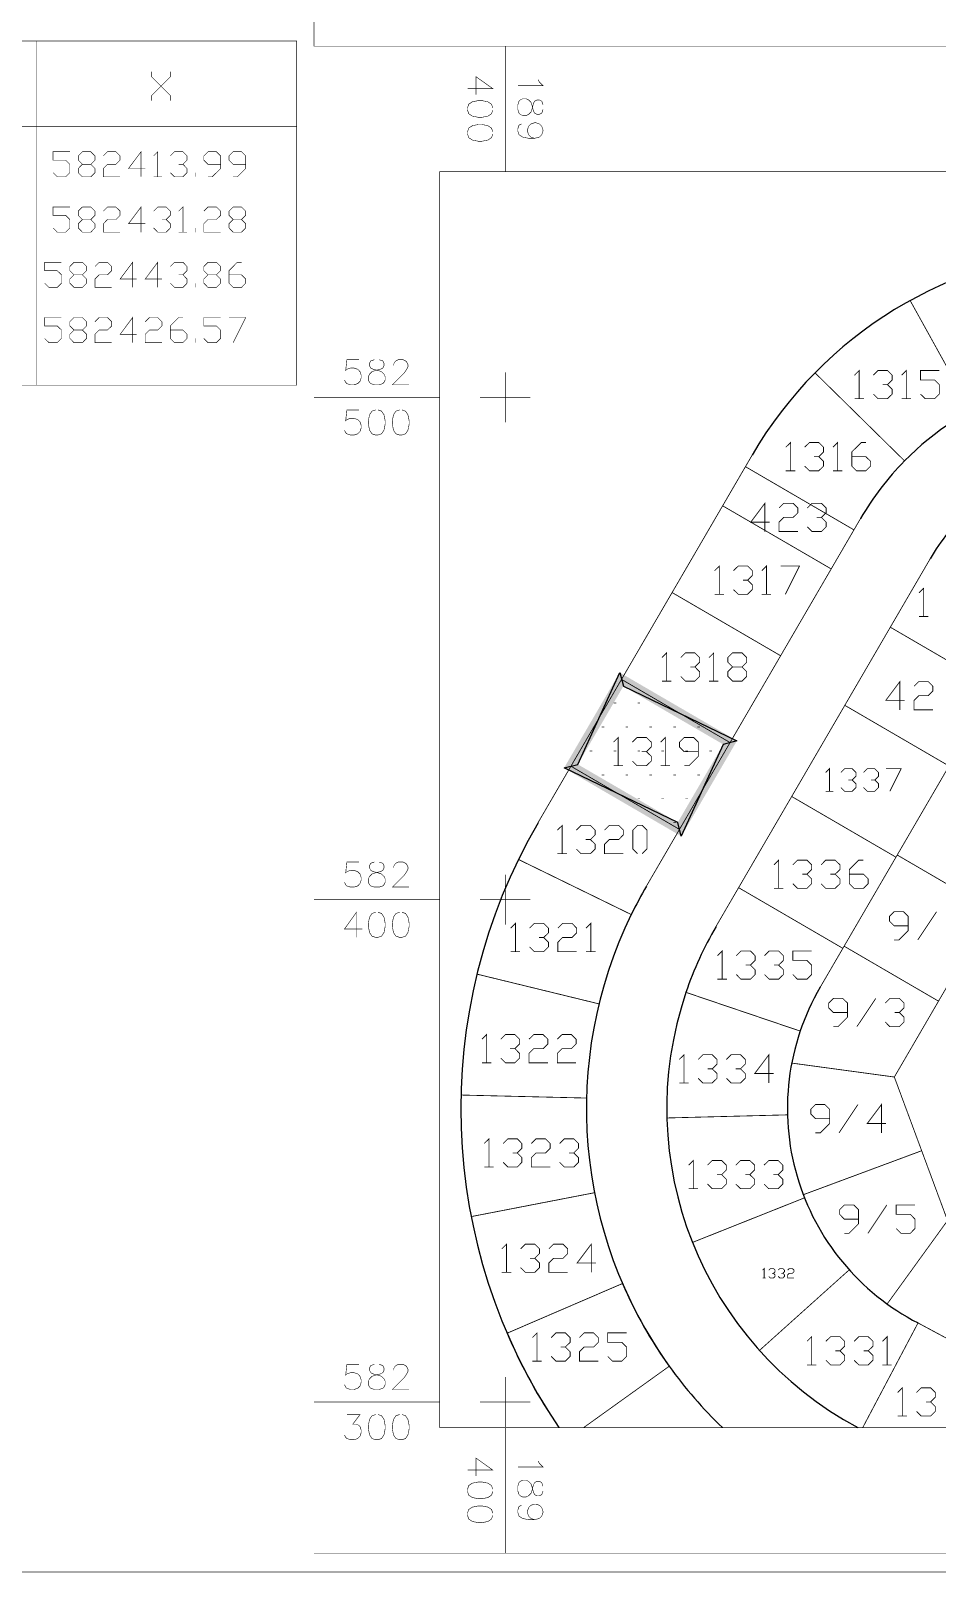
# Model space of a CAD drawing. Extents: x 489 to 720, y 1028 to 1176.
# Drawn here: x 684.05 to 702.1, y 1120.51 to 1151.23 of the extents above; entities that cross this region are included whole.
import ezdxf

# ---------------------------------------------------------------- set-up
doc = ezdxf.new("R2010")
doc.units = 0
doc.header["$MEASUREMENT"] = 0
for name, color, linetype in [('1211', 7, 'Continuous'), ('M1200', 7, 'Continuous'), ('M1280', 7, 'Continuous'), ('TR-SV', 7, 'Continuous'), ('TR_TABLES', 7, 'Continuous')]:
    doc.layers.add(name, color=color, linetype=linetype)

msp = doc.modelspace()

# ---------------------------------------------------------------- hatches: boundary and pattern name
at = {"layer": 'TR-SV', "linetype": 'Continuous', "ltscale": 0.045455}
for points in [[(694.67, 1136.537), (694.944, 1136.609), (695.778, 1138.44)], [(694.944, 1136.609), (695.778, 1138.44), (695.851, 1138.166)], [(695.778, 1138.44), (695.851, 1138.166), (698.115, 1137.08)], [(695.851, 1138.166), (698.115, 1137.08), (697.841, 1137.007)], [(697.841, 1137.007), (697.005, 1135.177), (696.934, 1135.451)], [(698.115, 1137.08), (697.841, 1137.007), (697.005, 1135.177)], [(696.934, 1135.451), (694.67, 1136.537), (694.944, 1136.609)], [(697.005, 1135.177), (696.934, 1135.451), (694.67, 1136.537)]]:
    msp.add_hatch(color=1, dxfattribs=at).paths.add_polyline_path(points, flags=0)

# ---------------------------------------------------------------- linework, layer by layer
at = {"color": 136, "linetype": 'Continuous', "ltscale": 0.045455, "const_width": 0.0165}
for points in [[(700.457, 1144.365), (700.55, 1144.46), (700.55, 1143.896)], [(700.832, 1144.365), (700.926, 1144.46), (701.113, 1144.46), (701.208, 1144.365), (701.208, 1144.271), (701.113, 1144.178), (701.019, 1144.178)], [(701.395, 1144.365), (701.488, 1144.46), (701.488, 1143.896)], [(701.77, 1143.99), (701.865, 1143.896), (702.052, 1143.896), (702.146, 1143.99), (702.146, 1144.178), (702.052, 1144.271), (701.77, 1144.271), (701.77, 1144.46), (702.146, 1144.46)], [(701.113, 1144.178), (701.208, 1144.084), (701.208, 1143.99), (701.113, 1143.896), (700.926, 1143.896), (700.832, 1143.99)], [(700.457, 1143.896), (700.644, 1143.896)], [(701.395, 1143.896), (701.583, 1143.896)], [(699.088, 1142.93), (699.183, 1143.023), (699.183, 1142.461)], [(699.463, 1142.93), (699.558, 1143.023), (699.745, 1143.023), (699.84, 1142.93), (699.84, 1142.836), (699.745, 1142.741), (699.652, 1142.741)], [(699.745, 1142.741), (699.84, 1142.648), (699.84, 1142.554), (699.745, 1142.461), (699.558, 1142.461), (699.463, 1142.554)], [(700.027, 1142.93), (700.121, 1143.023), (700.121, 1142.461)], [(700.402, 1142.741), (700.684, 1142.741), (700.778, 1142.648), (700.778, 1142.554), (700.684, 1142.461), (700.496, 1142.461), (700.402, 1142.554), (700.402, 1142.836), (700.591, 1143.023), (700.684, 1143.023)], [(699.088, 1142.461), (699.276, 1142.461)], [(700.027, 1142.461), (700.215, 1142.461)], [(698.765, 1141.437), (698.39, 1141.437), (698.671, 1141.813), (698.671, 1141.249)], [(698.953, 1141.719), (699.046, 1141.813), (699.234, 1141.813), (699.328, 1141.719), (699.328, 1141.624), (699.234, 1141.531), (699.046, 1141.531), (698.953, 1141.437), (698.953, 1141.249), (699.328, 1141.249)], [(699.516, 1141.719), (699.61, 1141.813), (699.797, 1141.813), (699.892, 1141.719), (699.892, 1141.624), (699.797, 1141.531), (699.703, 1141.531)], [(699.797, 1141.531), (699.892, 1141.437), (699.892, 1141.344), (699.797, 1141.249), (699.61, 1141.249), (699.516, 1141.344)], [(697.67, 1140.469), (697.765, 1140.562), (697.765, 1139.999)], [(698.045, 1140.469), (698.14, 1140.562), (698.327, 1140.562), (698.421, 1140.469), (698.421, 1140.374), (698.327, 1140.281), (698.234, 1140.281)], [(698.327, 1140.281), (698.421, 1140.187), (698.421, 1140.093), (698.327, 1139.999), (698.14, 1139.999), (698.045, 1140.093)], [(698.609, 1140.469), (698.703, 1140.562), (698.703, 1139.999)], [(698.984, 1140.562), (699.36, 1140.562), (699.078, 1139.999)], [(697.67, 1139.999), (697.858, 1139.999)], [(698.609, 1139.999), (698.796, 1139.999)], [(701.741, 1140.027), (701.835, 1140.12), (701.835, 1139.557)], [(701.741, 1139.557), (701.928, 1139.557)], [(696.619, 1138.738), (696.713, 1138.832), (696.713, 1138.269)], [(696.995, 1138.738), (697.088, 1138.832), (697.276, 1138.832), (697.37, 1138.738), (697.37, 1138.645), (697.276, 1138.551), (697.183, 1138.551)], [(697.558, 1138.738), (697.652, 1138.832), (697.652, 1138.269)], [(698.215, 1138.551), (698.309, 1138.456), (698.309, 1138.363), (698.215, 1138.269), (698.027, 1138.269), (697.933, 1138.363), (697.933, 1138.456), (698.027, 1138.551), (698.215, 1138.551), (698.309, 1138.645), (698.309, 1138.738), (698.215, 1138.832), (698.027, 1138.832), (697.933, 1138.738), (697.933, 1138.645), (698.027, 1138.551)], [(697.276, 1138.551), (697.37, 1138.456), (697.37, 1138.363), (697.276, 1138.269), (697.088, 1138.269), (696.995, 1138.363)], [(696.619, 1138.269), (696.807, 1138.269)], [(697.558, 1138.269), (697.745, 1138.269)], [(701.455, 1137.884), (701.079, 1137.884), (701.361, 1138.259), (701.361, 1137.696)], [(701.643, 1138.165), (701.736, 1138.259), (701.925, 1138.259), (702.018, 1138.165), (702.018, 1138.071), (701.925, 1137.978), (701.736, 1137.978), (701.643, 1137.884), (701.643, 1137.696), (702.018, 1137.696)], [(695.655, 1137.052), (695.749, 1137.145), (695.749, 1136.582)], [(696.03, 1137.052), (696.125, 1137.145), (696.312, 1137.145), (696.407, 1137.052), (696.407, 1136.957), (696.312, 1136.863), (696.218, 1136.863)], [(696.594, 1137.052), (696.687, 1137.145), (696.687, 1136.582)], [(697.063, 1136.582), (697.157, 1136.582), (697.344, 1136.77), (697.344, 1137.052), (697.251, 1137.145), (697.063, 1137.145), (696.969, 1137.052), (696.969, 1136.957), (697.063, 1136.863), (697.344, 1136.863)], [(696.312, 1136.863), (696.407, 1136.77), (696.407, 1136.676), (696.312, 1136.582), (696.125, 1136.582), (696.03, 1136.676)], [(695.655, 1136.582), (695.843, 1136.582)], [(696.594, 1136.582), (696.782, 1136.582)], [(699.884, 1136.448), (699.959, 1136.523), (699.959, 1136.073)], [(700.185, 1136.448), (700.26, 1136.523), (700.41, 1136.523), (700.485, 1136.448), (700.485, 1136.373), (700.41, 1136.298), (700.335, 1136.298)], [(700.41, 1136.298), (700.485, 1136.223), (700.485, 1136.148), (700.41, 1136.073), (700.26, 1136.073), (700.185, 1136.148)], [(700.635, 1136.448), (700.71, 1136.523), (700.86, 1136.523), (700.935, 1136.448), (700.935, 1136.373), (700.86, 1136.298), (700.785, 1136.298)], [(700.86, 1136.298), (700.935, 1136.223), (700.935, 1136.148), (700.86, 1136.073), (700.71, 1136.073), (700.635, 1136.148)], [(701.085, 1136.523), (701.386, 1136.523), (701.161, 1136.073)], [(699.884, 1136.073), (700.034, 1136.073)], [(694.538, 1135.299), (694.633, 1135.393), (694.633, 1134.83)], [(694.915, 1135.299), (695.008, 1135.393), (695.195, 1135.393), (695.29, 1135.299), (695.29, 1135.205), (695.195, 1135.111), (695.102, 1135.111)], [(695.477, 1135.299), (695.571, 1135.393), (695.759, 1135.393), (695.852, 1135.299), (695.852, 1135.205), (695.759, 1135.111), (695.571, 1135.111), (695.477, 1135.018), (695.477, 1134.83), (695.852, 1134.83)], [(696.134, 1134.83), (696.041, 1134.923), (696.041, 1135.299), (696.134, 1135.393), (696.228, 1135.393), (696.321, 1135.299), (696.321, 1134.923), (696.228, 1134.83)], [(695.195, 1135.111), (695.29, 1135.018), (695.29, 1134.923), (695.195, 1134.83), (695.008, 1134.83), (694.915, 1134.923)], [(694.538, 1134.83), (694.726, 1134.83)], [(698.852, 1134.607), (698.945, 1134.701), (698.945, 1134.138)], [(699.227, 1134.607), (699.321, 1134.701), (699.509, 1134.701), (699.602, 1134.607), (699.602, 1134.513), (699.509, 1134.42), (699.415, 1134.42)], [(699.791, 1134.607), (699.884, 1134.701), (700.071, 1134.701), (700.166, 1134.607), (700.166, 1134.513), (700.071, 1134.42), (699.978, 1134.42)], [(700.353, 1134.42), (700.635, 1134.42), (700.729, 1134.326), (700.729, 1134.231), (700.635, 1134.138), (700.447, 1134.138), (700.353, 1134.231), (700.353, 1134.513), (700.541, 1134.701), (700.635, 1134.701)], [(698.852, 1134.138), (699.04, 1134.138)], [(699.509, 1134.42), (699.602, 1134.326), (699.602, 1134.231), (699.509, 1134.138), (699.321, 1134.138), (699.227, 1134.231)], [(700.071, 1134.42), (700.166, 1134.326), (700.166, 1134.231), (700.071, 1134.138), (699.884, 1134.138), (699.791, 1134.231)], [(701.246, 1133.11), (701.34, 1133.11), (701.527, 1133.298), (701.527, 1133.579), (701.434, 1133.673), (701.246, 1133.673), (701.152, 1133.579), (701.152, 1133.486), (701.246, 1133.391), (701.527, 1133.391)], [(701.716, 1133.11), (702.091, 1133.673)], [(693.608, 1133.346), (693.702, 1133.44), (693.702, 1132.877)], [(693.983, 1133.346), (694.077, 1133.44), (694.265, 1133.44), (694.359, 1133.346), (694.359, 1133.252), (694.265, 1133.159), (694.171, 1133.159)], [(694.546, 1133.346), (694.64, 1133.44), (694.828, 1133.44), (694.921, 1133.346), (694.921, 1133.252), (694.828, 1133.159), (694.64, 1133.159), (694.546, 1133.064), (694.546, 1132.877), (694.921, 1132.877)], [(695.109, 1133.346), (695.203, 1133.44), (695.203, 1132.877)], [(694.265, 1133.159), (694.359, 1133.064), (694.359, 1132.971), (694.265, 1132.877), (694.077, 1132.877), (693.983, 1132.971)], [(693.608, 1132.877), (693.795, 1132.877)], [(695.109, 1132.877), (695.297, 1132.877)], [(697.725, 1132.796), (697.819, 1132.89), (697.819, 1132.327)], [(698.101, 1132.796), (698.194, 1132.89), (698.383, 1132.89), (698.476, 1132.796), (698.476, 1132.703), (698.383, 1132.609), (698.288, 1132.609)], [(698.383, 1132.609), (698.476, 1132.515), (698.476, 1132.421), (698.383, 1132.327), (698.194, 1132.327), (698.101, 1132.421)], [(698.663, 1132.796), (698.758, 1132.89), (698.945, 1132.89), (699.04, 1132.796), (699.04, 1132.703), (698.945, 1132.609), (698.851, 1132.609)], [(698.945, 1132.609), (699.04, 1132.515), (699.04, 1132.421), (698.945, 1132.327), (698.758, 1132.327), (698.663, 1132.421)], [(699.227, 1132.421), (699.32, 1132.327), (699.509, 1132.327), (699.602, 1132.421), (699.602, 1132.609), (699.509, 1132.703), (699.227, 1132.703), (699.227, 1132.89), (699.602, 1132.89)], [(697.725, 1132.327), (697.913, 1132.327)], [(700.035, 1131.382), (700.129, 1131.382), (700.317, 1131.57), (700.317, 1131.852), (700.222, 1131.945), (700.035, 1131.945), (699.942, 1131.852), (699.942, 1131.757), (700.035, 1131.664), (700.317, 1131.664)], [(700.504, 1131.382), (700.88, 1131.945)], [(701.068, 1131.852), (701.161, 1131.945), (701.35, 1131.945), (701.443, 1131.852), (701.443, 1131.757), (701.35, 1131.664), (701.255, 1131.664)], [(701.35, 1131.664), (701.443, 1131.57), (701.443, 1131.476), (701.35, 1131.382), (701.161, 1131.382), (701.068, 1131.476)], [(693.034, 1131.131), (693.127, 1131.224), (693.127, 1130.662)], [(693.409, 1131.131), (693.503, 1131.224), (693.691, 1131.224), (693.784, 1131.131), (693.784, 1131.037), (693.691, 1130.944), (693.596, 1130.944)], [(693.971, 1131.131), (694.066, 1131.224), (694.253, 1131.224), (694.347, 1131.131), (694.347, 1131.037), (694.253, 1130.944), (694.066, 1130.944), (693.971, 1130.849), (693.971, 1130.662), (694.347, 1130.662)], [(694.535, 1131.131), (694.629, 1131.224), (694.817, 1131.224), (694.91, 1131.131), (694.91, 1131.037), (694.817, 1130.944), (694.629, 1130.944), (694.535, 1130.849), (694.535, 1130.662), (694.91, 1130.662)], [(693.691, 1130.944), (693.784, 1130.849), (693.784, 1130.755), (693.691, 1130.662), (693.503, 1130.662), (693.409, 1130.755)], [(696.966, 1130.729), (697.06, 1130.822), (697.06, 1130.26)], [(697.342, 1130.729), (697.435, 1130.822), (697.622, 1130.822), (697.717, 1130.729), (697.717, 1130.635), (697.622, 1130.541), (697.529, 1130.541)], [(697.904, 1130.729), (697.999, 1130.822), (698.186, 1130.822), (698.28, 1130.729), (698.28, 1130.635), (698.186, 1130.541), (698.092, 1130.541)], [(698.843, 1130.447), (698.468, 1130.447), (698.75, 1130.822), (698.75, 1130.26)], [(693.034, 1130.662), (693.221, 1130.662)], [(697.622, 1130.541), (697.717, 1130.447), (697.717, 1130.353), (697.622, 1130.26), (697.435, 1130.26), (697.342, 1130.353)], [(698.186, 1130.541), (698.28, 1130.447), (698.28, 1130.353), (698.186, 1130.26), (697.999, 1130.26), (697.904, 1130.353)], [(696.966, 1130.26), (697.153, 1130.26)], [(701.087, 1129.453), (700.711, 1129.453), (700.993, 1129.829), (700.993, 1129.265)], [(699.679, 1129.265), (699.774, 1129.265), (699.961, 1129.453), (699.961, 1129.735), (699.867, 1129.829), (699.679, 1129.829), (699.585, 1129.735), (699.585, 1129.641), (699.679, 1129.547), (699.961, 1129.547)], [(700.149, 1129.265), (700.524, 1129.829)], [(693.079, 1129.053), (693.174, 1129.147), (693.174, 1128.584)], [(693.455, 1129.053), (693.549, 1129.147), (693.737, 1129.147), (693.83, 1129.053), (693.83, 1128.959), (693.737, 1128.865), (693.643, 1128.865)], [(694.018, 1129.053), (694.112, 1129.147), (694.3, 1129.147), (694.394, 1129.053), (694.394, 1128.959), (694.3, 1128.865), (694.112, 1128.865), (694.018, 1128.771), (694.018, 1128.584), (694.394, 1128.584)], [(694.582, 1129.053), (694.675, 1129.147), (694.863, 1129.147), (694.957, 1129.053), (694.957, 1128.959), (694.863, 1128.865), (694.769, 1128.865)], [(693.737, 1128.865), (693.83, 1128.771), (693.83, 1128.678), (693.737, 1128.584), (693.549, 1128.584), (693.455, 1128.678)], [(694.863, 1128.865), (694.957, 1128.771), (694.957, 1128.678), (694.863, 1128.584), (694.675, 1128.584), (694.582, 1128.678)], [(697.152, 1128.621), (697.246, 1128.714), (697.246, 1128.152)], [(697.528, 1128.621), (697.621, 1128.714), (697.81, 1128.714), (697.903, 1128.621), (697.903, 1128.527), (697.81, 1128.432), (697.716, 1128.432)], [(698.091, 1128.621), (698.185, 1128.714), (698.372, 1128.714), (698.467, 1128.621), (698.467, 1128.527), (698.372, 1128.432), (698.279, 1128.432)], [(698.654, 1128.621), (698.749, 1128.714), (698.936, 1128.714), (699.029, 1128.621), (699.029, 1128.527), (698.936, 1128.432), (698.842, 1128.432)], [(693.079, 1128.584), (693.268, 1128.584)], [(697.81, 1128.432), (697.903, 1128.339), (697.903, 1128.245), (697.81, 1128.152), (697.621, 1128.152), (697.528, 1128.245)], [(698.372, 1128.432), (698.467, 1128.339), (698.467, 1128.245), (698.372, 1128.152), (698.185, 1128.152), (698.091, 1128.245)], [(698.936, 1128.432), (699.029, 1128.339), (699.029, 1128.245), (698.936, 1128.152), (698.749, 1128.152), (698.654, 1128.245)], [(697.152, 1128.152), (697.341, 1128.152)], [(700.254, 1127.264), (700.349, 1127.264), (700.536, 1127.452), (700.536, 1127.734), (700.442, 1127.828), (700.254, 1127.828), (700.161, 1127.734), (700.161, 1127.64), (700.254, 1127.546), (700.536, 1127.546)], [(700.724, 1127.264), (701.1, 1127.828)], [(701.287, 1127.359), (701.38, 1127.264), (701.569, 1127.264), (701.662, 1127.359), (701.662, 1127.546), (701.569, 1127.64), (701.287, 1127.64), (701.287, 1127.828), (701.662, 1127.828)], [(693.429, 1126.954), (693.522, 1127.047), (693.522, 1126.485)], [(693.804, 1126.954), (693.899, 1127.047), (694.086, 1127.047), (694.18, 1126.954), (694.18, 1126.86), (694.086, 1126.765), (693.992, 1126.765)], [(694.086, 1126.765), (694.18, 1126.672), (694.18, 1126.578), (694.086, 1126.485), (693.899, 1126.485), (693.804, 1126.578)], [(694.368, 1126.954), (694.461, 1127.047), (694.65, 1127.047), (694.743, 1126.954), (694.743, 1126.86), (694.65, 1126.765), (694.461, 1126.765), (694.368, 1126.672), (694.368, 1126.485), (694.743, 1126.485)], [(695.307, 1126.672), (694.93, 1126.672), (695.212, 1127.047), (695.212, 1126.485)], [(693.429, 1126.485), (693.617, 1126.485)], [(698.624, 1126.529), (698.655, 1126.56), (698.655, 1126.372)], [(698.749, 1126.529), (698.78, 1126.56), (698.843, 1126.56), (698.874, 1126.529), (698.874, 1126.497), (698.843, 1126.466), (698.811, 1126.466)], [(698.843, 1126.466), (698.874, 1126.435), (698.874, 1126.404), (698.843, 1126.372), (698.78, 1126.372), (698.749, 1126.404)], [(698.936, 1126.529), (698.968, 1126.56), (699.03, 1126.56), (699.061, 1126.529), (699.061, 1126.497), (699.03, 1126.466), (698.999, 1126.466)], [(699.03, 1126.466), (699.061, 1126.435), (699.061, 1126.404), (699.03, 1126.372), (698.968, 1126.372), (698.936, 1126.404)], [(699.124, 1126.529), (699.155, 1126.56), (699.218, 1126.56), (699.25, 1126.529), (699.25, 1126.497), (699.218, 1126.466), (699.155, 1126.466), (699.124, 1126.435), (699.124, 1126.372), (699.25, 1126.372)], [(698.624, 1126.372), (698.686, 1126.372)], [(694.038, 1125.185), (694.132, 1125.279), (694.132, 1124.715)], [(694.413, 1125.185), (694.508, 1125.279), (694.695, 1125.279), (694.79, 1125.185), (694.79, 1125.09), (694.695, 1124.997), (694.601, 1124.997)], [(694.977, 1125.185), (695.07, 1125.279), (695.258, 1125.279), (695.352, 1125.185), (695.352, 1125.09), (695.258, 1124.997), (695.07, 1124.997), (694.977, 1124.903), (694.977, 1124.715), (695.352, 1124.715)], [(695.54, 1124.81), (695.634, 1124.715), (695.821, 1124.715), (695.916, 1124.81), (695.916, 1124.997), (695.821, 1125.09), (695.54, 1125.09), (695.54, 1125.279), (695.916, 1125.279)], [(694.695, 1124.997), (694.79, 1124.903), (694.79, 1124.81), (694.695, 1124.715), (694.508, 1124.715), (694.413, 1124.81)], [(699.511, 1125.11), (699.604, 1125.203), (699.604, 1124.64)], [(699.886, 1125.11), (699.98, 1125.203), (700.168, 1125.203), (700.261, 1125.11), (700.261, 1125.015), (700.168, 1124.922), (700.074, 1124.922)], [(700.168, 1124.922), (700.261, 1124.828), (700.261, 1124.734), (700.168, 1124.64), (699.98, 1124.64), (699.886, 1124.734)], [(700.449, 1125.11), (700.543, 1125.203), (700.73, 1125.203), (700.825, 1125.11), (700.825, 1125.015), (700.73, 1124.922), (700.637, 1124.922)], [(700.73, 1124.922), (700.825, 1124.828), (700.825, 1124.734), (700.73, 1124.64), (700.543, 1124.64), (700.449, 1124.734)], [(701.012, 1125.11), (701.107, 1125.203), (701.107, 1124.64)], [(694.038, 1124.715), (694.226, 1124.715)], [(699.511, 1124.64), (699.699, 1124.64)], [(701.012, 1124.64), (701.2, 1124.64)], [(701.316, 1124.09), (701.409, 1124.184), (701.409, 1123.621)], [(701.691, 1124.09), (701.785, 1124.184), (701.972, 1124.184), (702.066, 1124.09), (702.066, 1123.996), (701.972, 1123.902), (701.878, 1123.902)], [(701.972, 1123.902), (702.066, 1123.809), (702.066, 1123.714), (701.972, 1123.621), (701.785, 1123.621), (701.691, 1123.714)], [(701.316, 1123.621), (701.503, 1123.621)]]:
    msp.add_lwpolyline(points, dxfattribs=at)
at = {"layer": '1211', "color": 7, "linetype": 'Continuous', "ltscale": 0.045455, "const_width": 0.0112}
for points in [[(675.307, 1151.026), (689.343, 1151.026), (689.343, 1144.166), (675.307, 1144.166)], [(684.166, 1151.026), (684.166, 1144.166)], [(686.446, 1149.837), (686.446, 1149.934), (686.833, 1150.32), (686.833, 1150.416)], [(686.446, 1150.416), (686.446, 1150.32), (686.833, 1149.934), (686.833, 1149.837)], [(675.307, 1149.32), (689.343, 1149.32)]]:
    msp.add_lwpolyline(points, dxfattribs=at)
at = {"layer": 'M1200', "color": 7, "linetype": 'Continuous', "ltscale": 0.045455, "const_width": 0.0112}
for points in [[(692.19, 1123.391), (717.218, 1123.391), (717.218, 1148.42), (692.19, 1148.42)], [(717.218, 1148.42), (692.19, 1148.42), (692.19, 1123.391)]]:
    msp.add_lwpolyline(points, dxfattribs=at)
at = {"layer": 'M1280', "color": 7, "linetype": 'Continuous', "ltscale": 0.045455, "const_width": 0.0112}
for points in [[(720.221, 1120.515), (675.028, 1120.515), (675.028, 1157.399), (720.221, 1157.399)], [(689.687, 1150.923), (689.687, 1152.424), (719.721, 1152.424), (719.721, 1150.923)], [(689.687, 1120.889), (719.721, 1120.889), (719.721, 1150.923), (689.687, 1150.923)]]:
    msp.add_lwpolyline(points, dxfattribs=at)
at = {"layer": 'TR-SV', "color": 7, "linetype": 'Continuous', "ltscale": 0.045455, "const_width": 0.0112}
for points in [[(693.499, 1150.923), (693.499, 1148.42)], [(692.747, 1150.077), (693.249, 1150.077), (692.915, 1150.315), (692.915, 1149.957)], [(694.154, 1150.255), (694.178, 1150.207), (694.25, 1150.136), (693.749, 1150.136)], [(693.249, 1149.695), (693.225, 1149.766), (693.153, 1149.814), (693.034, 1149.838), (692.962, 1149.838), (692.843, 1149.814), (692.771, 1149.766), (692.747, 1149.695), (692.747, 1149.647), (692.771, 1149.576), (692.843, 1149.529), (692.962, 1149.505), (693.034, 1149.505), (693.153, 1149.529), (693.225, 1149.576), (693.249, 1149.647)], [(694.25, 1149.755), (694.226, 1149.827), (694.178, 1149.851), (694.13, 1149.851), (694.083, 1149.827), (694.059, 1149.779), (694.035, 1149.684), (694.011, 1149.612), (693.963, 1149.564), (693.916, 1149.54), (693.844, 1149.54), (693.796, 1149.564), (693.772, 1149.588), (693.749, 1149.66), (693.749, 1149.755), (693.772, 1149.827), (693.796, 1149.851), (693.844, 1149.874), (693.916, 1149.874), (693.963, 1149.851), (694.011, 1149.803), (694.035, 1149.731), (694.059, 1149.636), (694.083, 1149.588), (694.13, 1149.564), (694.178, 1149.564), (694.226, 1149.588), (694.25, 1149.66)], [(693.249, 1149.219), (693.225, 1149.29), (693.153, 1149.338), (693.034, 1149.362), (692.962, 1149.362), (692.843, 1149.338), (692.771, 1149.29), (692.747, 1149.219), (692.747, 1149.171), (692.771, 1149.099), (692.843, 1149.052), (692.962, 1149.028), (693.034, 1149.028), (693.153, 1149.052), (693.225, 1149.099), (693.249, 1149.171)], [(694.083, 1149.087), (694.011, 1149.111), (693.963, 1149.159), (693.94, 1149.23), (693.94, 1149.254), (693.963, 1149.326), (694.011, 1149.373), (694.083, 1149.397), (694.107, 1149.397), (694.178, 1149.373), (694.226, 1149.326), (694.25, 1149.254), (694.25, 1149.23), (694.226, 1149.159), (694.178, 1149.111), (694.083, 1149.087), (693.963, 1149.087), (693.844, 1149.111), (693.772, 1149.159), (693.749, 1149.23), (693.749, 1149.278), (693.772, 1149.349), (693.82, 1149.373)], [(690.582, 1144.674), (690.343, 1144.674), (690.319, 1144.46), (690.343, 1144.484), (690.415, 1144.507), (690.486, 1144.507), (690.558, 1144.484), (690.605, 1144.436), (690.628, 1144.364), (690.628, 1144.316), (690.605, 1144.245), (690.558, 1144.198), (690.486, 1144.174), (690.415, 1144.174), (690.343, 1144.198), (690.319, 1144.222), (690.295, 1144.269)], [(690.891, 1144.674), (690.819, 1144.651), (690.795, 1144.603), (690.795, 1144.555), (690.819, 1144.507), (690.867, 1144.484), (690.962, 1144.46), (691.034, 1144.436), (691.082, 1144.388), (691.105, 1144.34), (691.105, 1144.269), (691.082, 1144.222), (691.058, 1144.198), (690.986, 1144.174), (690.891, 1144.174), (690.819, 1144.198), (690.795, 1144.222), (690.771, 1144.269), (690.771, 1144.34), (690.795, 1144.388), (690.843, 1144.436), (690.915, 1144.46), (691.01, 1144.484), (691.058, 1144.507), (691.082, 1144.555), (691.082, 1144.603), (691.058, 1144.651), (690.986, 1144.674)], [(691.272, 1144.555), (691.272, 1144.579), (691.296, 1144.627), (691.32, 1144.651), (691.368, 1144.674), (691.463, 1144.674), (691.511, 1144.651), (691.535, 1144.627), (691.559, 1144.579), (691.559, 1144.531), (691.535, 1144.484), (691.487, 1144.412), (691.249, 1144.174), (691.583, 1144.174)], [(693.499, 1144.424), (693.499, 1143.423)], [(689.687, 1143.923), (692.19, 1143.923)], [(690.582, 1143.673), (690.343, 1143.673), (690.319, 1143.459), (690.343, 1143.482), (690.415, 1143.506), (690.486, 1143.506), (690.558, 1143.482), (690.605, 1143.435), (690.628, 1143.363), (690.628, 1143.315), (690.605, 1143.244), (690.558, 1143.197), (690.486, 1143.173), (690.415, 1143.173), (690.343, 1143.197), (690.319, 1143.221), (690.295, 1143.268)], [(690.915, 1143.673), (690.843, 1143.649), (690.795, 1143.578), (690.771, 1143.459), (690.771, 1143.387), (690.795, 1143.268), (690.843, 1143.197), (690.915, 1143.173), (690.962, 1143.173), (691.034, 1143.197), (691.082, 1143.268), (691.105, 1143.387), (691.105, 1143.459), (691.082, 1143.578), (691.034, 1143.649), (690.962, 1143.673)], [(691.392, 1143.673), (691.32, 1143.649), (691.272, 1143.578), (691.249, 1143.459), (691.249, 1143.387), (691.272, 1143.268), (691.32, 1143.197), (691.392, 1143.173), (691.44, 1143.173), (691.511, 1143.197), (691.559, 1143.268), (691.583, 1143.387), (691.583, 1143.459), (691.559, 1143.578), (691.511, 1143.649), (691.44, 1143.673)], [(693.999, 1143.923), (692.997, 1143.923)], [(690.582, 1134.663), (690.343, 1134.663), (690.319, 1134.448), (690.343, 1134.472), (690.415, 1134.496), (690.486, 1134.496), (690.558, 1134.472), (690.605, 1134.424), (690.628, 1134.353), (690.628, 1134.305), (690.605, 1134.234), (690.558, 1134.186), (690.486, 1134.163), (690.415, 1134.163), (690.343, 1134.186), (690.319, 1134.21), (690.295, 1134.257)], [(690.891, 1134.663), (690.819, 1134.639), (690.795, 1134.591), (690.795, 1134.544), (690.819, 1134.496), (690.867, 1134.472), (690.962, 1134.448), (691.034, 1134.424), (691.082, 1134.377), (691.105, 1134.329), (691.105, 1134.257), (691.082, 1134.21), (691.058, 1134.186), (690.986, 1134.163), (690.891, 1134.163), (690.819, 1134.186), (690.795, 1134.21), (690.771, 1134.257), (690.771, 1134.329), (690.795, 1134.377), (690.843, 1134.424), (690.915, 1134.448), (691.01, 1134.472), (691.058, 1134.496), (691.082, 1134.544), (691.082, 1134.591), (691.058, 1134.639), (690.986, 1134.663)], [(691.272, 1134.544), (691.272, 1134.568), (691.296, 1134.615), (691.32, 1134.639), (691.368, 1134.663), (691.463, 1134.663), (691.511, 1134.639), (691.535, 1134.615), (691.559, 1134.568), (691.559, 1134.52), (691.535, 1134.472), (691.487, 1134.401), (691.249, 1134.163), (691.583, 1134.163)], [(693.499, 1134.413), (693.499, 1133.412)], [(689.687, 1133.912), (692.19, 1133.912)], [(693.999, 1133.912), (692.997, 1133.912)], [(690.534, 1133.162), (690.534, 1133.662), (690.295, 1133.328), (690.652, 1133.328)], [(690.915, 1133.662), (690.843, 1133.638), (690.795, 1133.566), (690.771, 1133.447), (690.771, 1133.376), (690.795, 1133.256), (690.843, 1133.185), (690.915, 1133.162), (690.962, 1133.162), (691.034, 1133.185), (691.082, 1133.256), (691.105, 1133.376), (691.105, 1133.447), (691.082, 1133.566), (691.034, 1133.638), (690.962, 1133.662)], [(691.392, 1133.662), (691.32, 1133.638), (691.272, 1133.566), (691.249, 1133.447), (691.249, 1133.376), (691.272, 1133.256), (691.32, 1133.185), (691.392, 1133.162), (691.44, 1133.162), (691.511, 1133.185), (691.559, 1133.256), (691.583, 1133.376), (691.583, 1133.447), (691.559, 1133.566), (691.511, 1133.638), (691.44, 1133.662)], [(690.582, 1124.652), (690.343, 1124.652), (690.319, 1124.437), (690.343, 1124.461), (690.415, 1124.485), (690.486, 1124.485), (690.558, 1124.461), (690.605, 1124.413), (690.628, 1124.341), (690.628, 1124.294), (690.605, 1124.222), (690.558, 1124.174), (690.486, 1124.151), (690.415, 1124.151), (690.343, 1124.174), (690.319, 1124.198), (690.295, 1124.246)], [(690.891, 1124.652), (690.819, 1124.628), (690.795, 1124.58), (690.795, 1124.532), (690.819, 1124.485), (690.867, 1124.461), (690.962, 1124.437), (691.034, 1124.413), (691.082, 1124.365), (691.105, 1124.318), (691.105, 1124.246), (691.082, 1124.198), (691.058, 1124.174), (690.986, 1124.151), (690.891, 1124.151), (690.819, 1124.174), (690.795, 1124.198), (690.771, 1124.246), (690.771, 1124.318), (690.795, 1124.365), (690.843, 1124.413), (690.915, 1124.437), (691.01, 1124.461), (691.058, 1124.485), (691.082, 1124.532), (691.082, 1124.58), (691.058, 1124.628), (690.986, 1124.652)], [(691.272, 1124.532), (691.272, 1124.556), (691.296, 1124.604), (691.32, 1124.628), (691.368, 1124.652), (691.463, 1124.652), (691.511, 1124.628), (691.535, 1124.604), (691.559, 1124.556), (691.559, 1124.509), (691.535, 1124.461), (691.487, 1124.389), (691.249, 1124.151), (691.583, 1124.151)], [(693.499, 1124.402), (693.499, 1123.401)], [(689.687, 1123.901), (692.19, 1123.901)], [(693.999, 1123.901), (692.997, 1123.901)], [(690.343, 1123.651), (690.605, 1123.651), (690.462, 1123.46), (690.534, 1123.46), (690.582, 1123.436), (690.605, 1123.412), (690.628, 1123.34), (690.628, 1123.293), (690.605, 1123.221), (690.558, 1123.173), (690.486, 1123.149), (690.415, 1123.149), (690.343, 1123.173), (690.319, 1123.197), (690.295, 1123.245)], [(690.915, 1123.651), (690.843, 1123.627), (690.795, 1123.555), (690.771, 1123.436), (690.771, 1123.364), (690.795, 1123.245), (690.843, 1123.173), (690.915, 1123.149), (690.962, 1123.149), (691.034, 1123.173), (691.082, 1123.245), (691.105, 1123.364), (691.105, 1123.436), (691.082, 1123.555), (691.034, 1123.627), (690.962, 1123.651)], [(691.392, 1123.651), (691.32, 1123.627), (691.272, 1123.555), (691.249, 1123.436), (691.249, 1123.364), (691.272, 1123.245), (691.32, 1123.173), (691.392, 1123.149), (691.44, 1123.149), (691.511, 1123.173), (691.559, 1123.245), (691.583, 1123.364), (691.583, 1123.436), (691.559, 1123.555), (691.511, 1123.627), (691.44, 1123.651)], [(693.499, 1123.391), (693.499, 1120.889)], [(692.747, 1122.545), (693.249, 1122.545), (692.915, 1122.784), (692.915, 1122.426)], [(694.154, 1122.724), (694.178, 1122.677), (694.25, 1122.605), (693.749, 1122.605)], [(693.249, 1122.164), (693.225, 1122.236), (693.153, 1122.284), (693.034, 1122.307), (692.962, 1122.307), (692.843, 1122.284), (692.771, 1122.236), (692.747, 1122.164), (692.747, 1122.116), (692.771, 1122.045), (692.843, 1121.997), (692.962, 1121.973), (693.034, 1121.973), (693.153, 1121.997), (693.225, 1122.045), (693.249, 1122.116)], [(694.25, 1122.223), (694.226, 1122.295), (694.178, 1122.319), (694.13, 1122.319), (694.083, 1122.295), (694.059, 1122.247), (694.035, 1122.152), (694.011, 1122.08), (693.963, 1122.032), (693.916, 1122.009), (693.844, 1122.009), (693.796, 1122.032), (693.772, 1122.056), (693.749, 1122.128), (693.749, 1122.223), (693.772, 1122.295), (693.796, 1122.319), (693.844, 1122.343), (693.916, 1122.343), (693.963, 1122.319), (694.011, 1122.271), (694.035, 1122.199), (694.059, 1122.104), (694.083, 1122.056), (694.13, 1122.032), (694.178, 1122.032), (694.226, 1122.056), (694.25, 1122.128)], [(694.083, 1121.556), (694.011, 1121.58), (693.963, 1121.628), (693.94, 1121.699), (693.94, 1121.723), (693.963, 1121.795), (694.011, 1121.843), (694.083, 1121.866), (694.107, 1121.866), (694.178, 1121.843), (694.226, 1121.795), (694.25, 1121.723), (694.25, 1121.699), (694.226, 1121.628), (694.178, 1121.58), (694.083, 1121.556), (693.963, 1121.556), (693.844, 1121.58), (693.772, 1121.628), (693.749, 1121.699), (693.749, 1121.747), (693.772, 1121.819), (693.82, 1121.843)], [(693.249, 1121.687), (693.225, 1121.759), (693.153, 1121.806), (693.034, 1121.83), (692.962, 1121.83), (692.843, 1121.806), (692.771, 1121.759), (692.747, 1121.687), (692.747, 1121.639), (692.771, 1121.568), (692.843, 1121.52), (692.962, 1121.496), (693.034, 1121.496), (693.153, 1121.52), (693.225, 1121.568), (693.249, 1121.639)]]:
    msp.add_lwpolyline(points, dxfattribs=at)
at = {"layer": 'TR-SV', "color": 136, "linetype": 'Continuous', "ltscale": 0.045455, "const_width": 0.0165}
for points in [[(702.778, 1143.663), (701.565, 1145.853)], [(701.454, 1142.657), (699.67, 1144.412)], [(698.416, 1142.77), (694.15, 1135.445)], [(698.283, 1142.543), (700.446, 1141.282)], [(700.578, 1141.511), (696.313, 1134.186)], [(697.829, 1141.763), (699.993, 1140.504)], [(702.749, 1141.681), (704.015, 1139.454), (699.774, 1132.169)], [(701.963, 1140.705), (697.697, 1133.379)], [(696.822, 1140.034), (698.985, 1138.774)], [(703.246, 1138.134), (701.17, 1139.343)], [(695.815, 1138.303), (697.977, 1137.044)], [(704.221, 1135.481), (700.263, 1137.786)], [(694.807, 1136.572), (696.97, 1135.313)], [(701.282, 1134.76), (699.205, 1135.969)], [(704.221, 1135.481), (701.25, 1130.378)], [(703.188, 1133.707), (701.307, 1134.803)], [(696.009, 1133.616), (693.76, 1134.715)], [(700.224, 1132.943), (698.147, 1134.152)], [(702.13, 1131.89), (700.249, 1132.986)], [(695.365, 1131.836), (692.934, 1132.429)], [(699.374, 1131.294), (697.099, 1132.065)], [(701.107, 1125.855), (702.31, 1127.518), (701.25, 1130.378), (699.205, 1130.656)], [(695.117, 1129.959), (692.615, 1130.019)], [(699.12, 1129.624), (696.718, 1129.562)], [(701.795, 1128.909), (699.435, 1128.032)], [(695.275, 1128.072), (692.818, 1127.596)], [(699.46, 1127.97), (697.227, 1127.081)], [(700.351, 1126.535), (698.563, 1124.929)], [(693.534, 1125.272), (695.833, 1126.262)], [(695.833, 1126.262), (693.534, 1125.272)], [(701.722, 1125.477), (700.62, 1123.391)], [(703.729, 1124.399), (701.722, 1125.477)], [(696.765, 1124.614), (695.06, 1123.391)], [(696.765, 1124.614), (695.06, 1123.391)]]:
    msp.add_lwpolyline(points, dxfattribs=at)
at = {"layer": 'TR-SV', "color": 1, "linetype": 'Continuous', "ltscale": 0.045455}
for points in [[(694.67, 1136.537), (694.944, 1136.609), (695.778, 1138.44)], [(694.944, 1136.609), (695.778, 1138.44), (695.851, 1138.166)], [(695.778, 1138.44), (695.851, 1138.166), (698.115, 1137.08)], [(695.851, 1138.166), (698.115, 1137.08), (697.841, 1137.007)], [(697.841, 1137.007), (697.005, 1135.177), (696.934, 1135.451)], [(698.115, 1137.08), (697.841, 1137.007), (697.005, 1135.177)], [(696.934, 1135.451), (694.67, 1136.537), (694.944, 1136.609)], [(697.005, 1135.177), (696.934, 1135.451), (694.67, 1136.537)]]:
    msp.add_lwpolyline(points, dxfattribs=at)
at = {"layer": 'TR-SV', "color": 1, "linetype": 'Continuous', "ltscale": 0.045455, "const_width": 0.0118}
for points in [[(695.657, 1137.83), (695.709, 1137.83)], [(696.133, 1137.83), (696.185, 1137.83)], [(695.418, 1137.354), (695.47, 1137.354)], [(695.894, 1137.354), (695.946, 1137.354)], [(696.371, 1137.354), (696.424, 1137.354)], [(696.849, 1137.354), (696.901, 1137.354)], [(697.325, 1137.354), (697.377, 1137.354)], [(695.179, 1136.877), (695.232, 1136.877)], [(695.657, 1136.877), (695.709, 1136.877)], [(696.133, 1136.877), (696.185, 1136.877)], [(696.61, 1136.877), (696.662, 1136.877)], [(697.086, 1136.877), (697.138, 1136.877)], [(697.563, 1136.877), (697.616, 1136.877)], [(695.418, 1136.399), (695.47, 1136.399)], [(695.894, 1136.399), (695.946, 1136.399)], [(696.371, 1136.399), (696.424, 1136.399)], [(696.849, 1136.399), (696.901, 1136.399)], [(697.325, 1136.399), (697.377, 1136.399)], [(696.133, 1135.923), (696.185, 1135.923)], [(696.61, 1135.923), (696.662, 1135.923)], [(697.086, 1135.923), (697.138, 1135.923)], [(696.849, 1135.446), (696.901, 1135.446)]]:
    msp.add_lwpolyline(points, dxfattribs=at)
at = {"layer": 'TR-SV', "color": 136, "linetype": 'Continuous', "ltscale": 0.045455}
for centre, radius, start, end in [((705.594, 1138.586), 8.309, 36.6834, 149.7492), ((705.594, 1138.586), 5.806, 36.6834, 135.4834), ((705.594, 1138.586), 5.806, 135.4834, 149.7492), ((705.594, 1138.586), 4.205, 132.5885, 149.7492), ((703.924, 1129.748), 11.312, 149.7601, 214.184), ((703.924, 1129.748), 8.809, 149.7601, 153.9514), ((703.924, 1129.748), 8.809, 153.9514, 215.6451), ((703.924, 1129.748), 7.208, 149.7546, 161.2463), ((703.924, 1129.748), 7.208, 161.2463, 241.864), ((703.924, 1129.748), 4.805, 149.7492, 242.7319), ((703.924, 1129.748), 8.809, 203.3075, 215.6451), ((703.918, 1129.745), 11.306, 203.302, 214.1895), ((703.924, 1129.748), 8.809, 215.6451, 226.181)]:
    msp.add_arc(centre, radius, start, end, dxfattribs=at)
at = {"layer": 'TR_TABLES', "color": 7, "linetype": 'Continuous', "ltscale": 0.045455, "const_width": 0.0112}
for points in [[(684.49, 1148.402), (684.572, 1148.319), (684.74, 1148.319), (684.824, 1148.402), (684.824, 1148.569), (684.74, 1148.652), (684.49, 1148.652), (684.49, 1148.819), (684.824, 1148.819)], [(685.241, 1148.569), (685.324, 1148.485), (685.324, 1148.402), (685.241, 1148.319), (685.074, 1148.319), (684.991, 1148.402), (684.991, 1148.485), (685.074, 1148.569), (685.241, 1148.569), (685.324, 1148.652), (685.324, 1148.736), (685.241, 1148.819), (685.074, 1148.819), (684.991, 1148.736), (684.991, 1148.652), (685.074, 1148.569)], [(685.491, 1148.736), (685.574, 1148.819), (685.741, 1148.819), (685.825, 1148.736), (685.825, 1148.652), (685.741, 1148.569), (685.574, 1148.569), (685.491, 1148.485), (685.491, 1148.319), (685.825, 1148.319)], [(686.325, 1148.485), (685.992, 1148.485), (686.242, 1148.819), (686.242, 1148.319)], [(686.492, 1148.736), (686.575, 1148.819), (686.575, 1148.319)], [(686.826, 1148.736), (686.909, 1148.819), (687.076, 1148.819), (687.159, 1148.736), (687.159, 1148.652), (687.076, 1148.569), (686.993, 1148.569)], [(687.576, 1148.319), (687.66, 1148.319), (687.827, 1148.485), (687.827, 1148.736), (687.743, 1148.819), (687.576, 1148.819), (687.493, 1148.736), (687.493, 1148.652), (687.576, 1148.569), (687.827, 1148.569)], [(688.077, 1148.319), (688.16, 1148.319), (688.327, 1148.485), (688.327, 1148.736), (688.244, 1148.819), (688.077, 1148.819), (687.994, 1148.736), (687.994, 1148.652), (688.077, 1148.569), (688.327, 1148.569)], [(686.492, 1148.319), (686.659, 1148.319)], [(687.076, 1148.569), (687.159, 1148.485), (687.159, 1148.402), (687.076, 1148.319), (686.909, 1148.319), (686.826, 1148.402)], [(687.326, 1148.319), (687.326, 1148.402)], [(684.49, 1147.301), (684.572, 1147.216), (684.74, 1147.216), (684.824, 1147.301), (684.824, 1147.468), (684.74, 1147.551), (684.49, 1147.551), (684.49, 1147.718), (684.824, 1147.718)], [(685.241, 1147.468), (685.324, 1147.384), (685.324, 1147.301), (685.241, 1147.216), (685.074, 1147.216), (684.991, 1147.301), (684.991, 1147.384), (685.074, 1147.468), (685.241, 1147.468), (685.324, 1147.551), (685.324, 1147.635), (685.241, 1147.718), (685.074, 1147.718), (684.991, 1147.635), (684.991, 1147.551), (685.074, 1147.468)], [(685.491, 1147.635), (685.574, 1147.718), (685.741, 1147.718), (685.825, 1147.635), (685.825, 1147.551), (685.741, 1147.468), (685.574, 1147.468), (685.491, 1147.384), (685.491, 1147.216), (685.825, 1147.216)], [(686.325, 1147.384), (685.992, 1147.384), (686.242, 1147.718), (686.242, 1147.216)], [(686.492, 1147.635), (686.575, 1147.718), (686.742, 1147.718), (686.826, 1147.635), (686.826, 1147.551), (686.742, 1147.468), (686.659, 1147.468)], [(686.993, 1147.635), (687.076, 1147.718), (687.076, 1147.216)], [(687.493, 1147.635), (687.576, 1147.718), (687.743, 1147.718), (687.827, 1147.635), (687.827, 1147.551), (687.743, 1147.468), (687.576, 1147.468), (687.493, 1147.384), (687.493, 1147.216), (687.827, 1147.216)], [(688.244, 1147.468), (688.327, 1147.384), (688.327, 1147.301), (688.244, 1147.216), (688.077, 1147.216), (687.994, 1147.301), (687.994, 1147.384), (688.077, 1147.468), (688.244, 1147.468), (688.327, 1147.551), (688.327, 1147.635), (688.244, 1147.718), (688.077, 1147.718), (687.994, 1147.635), (687.994, 1147.551), (688.077, 1147.468)], [(686.742, 1147.468), (686.826, 1147.384), (686.826, 1147.301), (686.742, 1147.216), (686.575, 1147.216), (686.492, 1147.301)], [(686.993, 1147.216), (687.159, 1147.216)], [(687.326, 1147.216), (687.326, 1147.301)], [(684.322, 1146.199), (684.407, 1146.115), (684.572, 1146.115), (684.657, 1146.199), (684.657, 1146.366), (684.572, 1146.449), (684.322, 1146.449), (684.322, 1146.616), (684.657, 1146.616)], [(685.074, 1146.366), (685.157, 1146.282), (685.157, 1146.199), (685.074, 1146.115), (684.907, 1146.115), (684.824, 1146.199), (684.824, 1146.282), (684.907, 1146.366), (685.074, 1146.366), (685.157, 1146.449), (685.157, 1146.532), (685.074, 1146.616), (684.907, 1146.616), (684.824, 1146.532), (684.824, 1146.449), (684.907, 1146.366)], [(685.324, 1146.532), (685.408, 1146.616), (685.574, 1146.616), (685.658, 1146.532), (685.658, 1146.449), (685.574, 1146.366), (685.408, 1146.366), (685.324, 1146.282), (685.324, 1146.115), (685.658, 1146.115)], [(686.158, 1146.282), (685.825, 1146.282), (686.075, 1146.616), (686.075, 1146.115)], [(686.659, 1146.282), (686.325, 1146.282), (686.575, 1146.616), (686.575, 1146.115)], [(686.826, 1146.532), (686.909, 1146.616), (687.076, 1146.616), (687.159, 1146.532), (687.159, 1146.449), (687.076, 1146.366), (686.993, 1146.366)], [(687.743, 1146.366), (687.827, 1146.282), (687.827, 1146.199), (687.743, 1146.115), (687.576, 1146.115), (687.493, 1146.199), (687.493, 1146.282), (687.576, 1146.366), (687.743, 1146.366), (687.827, 1146.449), (687.827, 1146.532), (687.743, 1146.616), (687.576, 1146.616), (687.493, 1146.532), (687.493, 1146.449), (687.576, 1146.366)], [(687.994, 1146.366), (688.244, 1146.366), (688.327, 1146.282), (688.327, 1146.199), (688.244, 1146.115), (688.077, 1146.115), (687.994, 1146.199), (687.994, 1146.449), (688.16, 1146.616), (688.244, 1146.616)], [(687.076, 1146.366), (687.159, 1146.282), (687.159, 1146.199), (687.076, 1146.115), (686.909, 1146.115), (686.826, 1146.199)], [(687.326, 1146.115), (687.326, 1146.199)], [(684.322, 1145.098), (684.407, 1145.014), (684.572, 1145.014), (684.657, 1145.098), (684.657, 1145.265), (684.572, 1145.348), (684.322, 1145.348), (684.322, 1145.515), (684.657, 1145.515)], [(685.074, 1145.265), (685.157, 1145.181), (685.157, 1145.098), (685.074, 1145.014), (684.907, 1145.014), (684.824, 1145.098), (684.824, 1145.181), (684.907, 1145.265), (685.074, 1145.265), (685.157, 1145.348), (685.157, 1145.431), (685.074, 1145.515), (684.907, 1145.515), (684.824, 1145.431), (684.824, 1145.348), (684.907, 1145.265)], [(685.324, 1145.431), (685.408, 1145.515), (685.574, 1145.515), (685.658, 1145.431), (685.658, 1145.348), (685.574, 1145.265), (685.408, 1145.265), (685.324, 1145.181), (685.324, 1145.014), (685.658, 1145.014)], [(686.158, 1145.181), (685.825, 1145.181), (686.075, 1145.515), (686.075, 1145.014)], [(686.325, 1145.431), (686.409, 1145.515), (686.575, 1145.515), (686.659, 1145.431), (686.659, 1145.348), (686.575, 1145.265), (686.409, 1145.265), (686.325, 1145.181), (686.325, 1145.014), (686.659, 1145.014)], [(686.826, 1145.265), (687.076, 1145.265), (687.159, 1145.181), (687.159, 1145.098), (687.076, 1145.014), (686.909, 1145.014), (686.826, 1145.098), (686.826, 1145.348), (686.993, 1145.515), (687.076, 1145.515)], [(687.493, 1145.098), (687.576, 1145.014), (687.743, 1145.014), (687.827, 1145.098), (687.827, 1145.265), (687.743, 1145.348), (687.493, 1145.348), (687.493, 1145.515), (687.827, 1145.515)], [(687.994, 1145.515), (688.327, 1145.515), (688.077, 1145.014)], [(687.326, 1145.014), (687.326, 1145.098)]]:
    msp.add_lwpolyline(points, dxfattribs=at)

doc.saveas('drawing.dxf')
